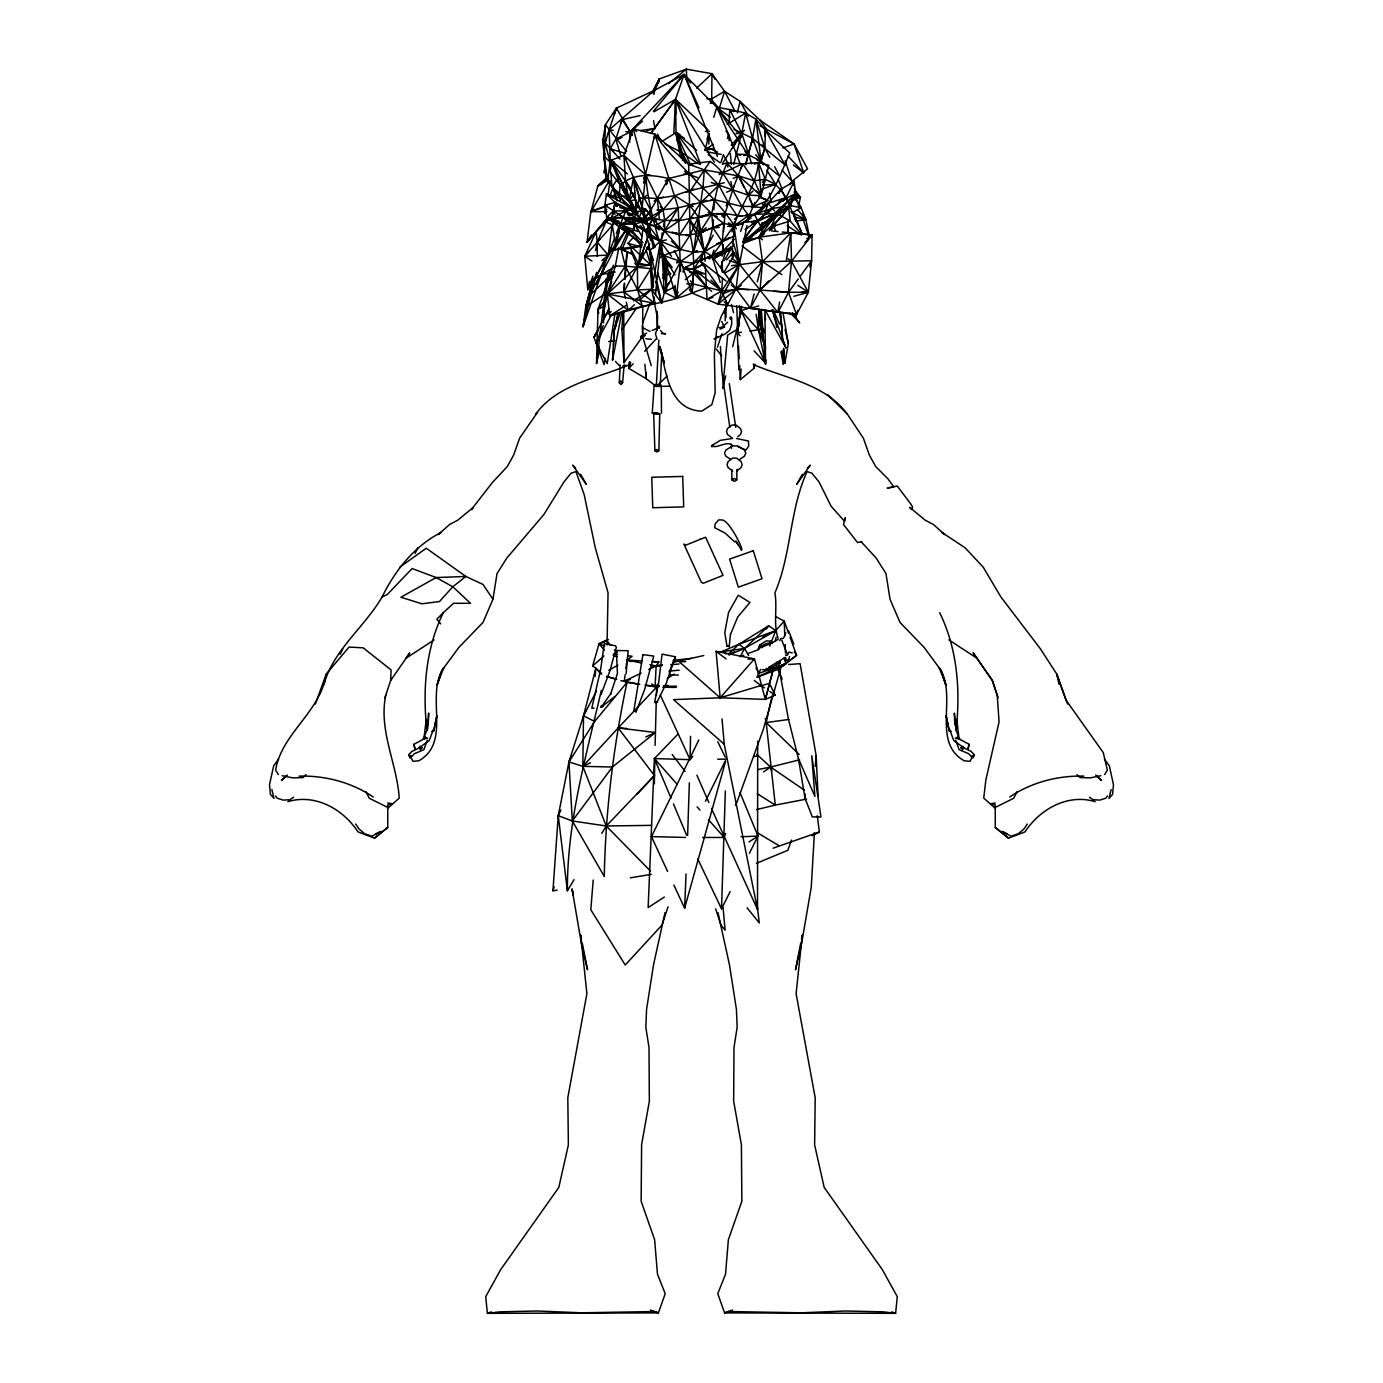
<?xml version="1.0" encoding="UTF-8"?>
<svg xmlns="http://www.w3.org/2000/svg" width="1383" height="1383" viewBox="0 0 1383 1383"><rect width="100%" height="100%" fill="white"/><g stroke="black" fill="none" stroke-linecap="round" stroke-linejoin="round"><path stroke-width="1.5" d="M642.749 306.231L642.628 334.306L642.386 325.731M680.54 271.552L678.223 207.796L654.833 134.186L633.276 128.861L623.94 155.432L625.479 180.914L628.954 201.313L640.865 221.747M725.193 320.873L725.262 308.928M711.381 808.294L757.504 909.444L757.694 741.167M754.081 350.85L765.283 362.882L758.558 329.984L758.8 308.755M610.525 168.277L609.142 129.916L616.403 108.168L654.263 90.414L684.101 74.457L716.792 107.2L738.28 133.408M654.349 783.85L654.833 758.333M635.558 215.575L619.117 196.334L605.961 178.2L604.336 157.61L605.408 124.712L616.403 108.168L632.29 135.413M731.763 469.407L731.918 479.918L734.338 481.405L736.776 479.918L736.932 469.407M636.578 131.61L633.276 128.861L645.775 175.001L663.097 209.767L664.687 220.346L664.497 230.892L660.538 241.126L651.635 289.324L656.873 314.996L657.582 327.131M618.893 247.419L615.297 266.072L607.362 293.974L609.696 315.843C636.681 305.418 665.327 303.914 692.053 293.058C693.903 273.73 694.957 253.884 690.186 234.885C689.391 211.236 689.46 187.639 688.613 164.179L654.833 134.186L643.544 183.057M690.549 736.378L690.082 759.665L654.401 758.576L648.143 907.576L664.341 897.031M861.695 541.652L857.495 542.534L843.492 524.52L845.393 517.657L844.46 521.218L831.097 506.23L819.082 482.01L811.873 473.142L807.05 471.62C789.399 510.223 791.543 554.237 774.912 592.84C777.523 607.898 773.132 623.837 778.128 638.376M655.093 745.42L656.251 701.561M787.722 233.295L787.964 220.606M689.408 289.635L692.053 293.058L717.967 304.104L796.522 314.563L808.346 292.314L811.579 260.747L812.098 235.006L790.834 232.845L759.146 237.219L742.982 242.232C754.755 221.211 773.46 203.353 795.571 193.724L794.153 181.398L780.686 189.419L759.215 212.809M731.832 444.963C726.905 440.399 714.25 450.063 712.331 445.188L720.266 440.364L732.575 438.428M712.694 446.069L711.588 446.415L712.522 445.257L711.588 446.415L712.487 446.744M629.645 142.363L629.905 132.077L684.101 74.457L690.445 83.015M652.275 412.981L653.675 414.001L654.902 450.772L656.873 451.982L658.844 450.772L659.76 414.001L656.873 412.687L652.275 412.981L654.142 385.062L655.196 384.388M705.261 265.432L707.041 299.454L712.85 297.328M697.654 858.705L721.511 908.821L725.366 790.869M613.378 265.173L598.009 309.377L596.54 363.418L599.582 349.45M656.424 695.372L656.648 687.109L651.514 683.911M647.97 240.815L650.079 250.323L651.635 289.324L661.714 303.223C664.255 291.554 669.061 279.66 665.396 267.645M687.628 835.401L689.339 782.813M723.119 244.67L722.911 251.066L712.349 258.414M723.534 231.877L725.055 213.466L734.131 185.737M711.623 103.466L711.986 73.697L686.348 69.15L659.311 78.935L651.549 93.508M287.837 801.639C315.307 793.444 343.019 809.003 357.972 831.892L374.499 838.167L387.707 827.466L387.793 804.785M613.361 351.559L612.513 360.133L614.138 330.433L618.08 313.163M613.585 345.231L614.138 330.433L618.236 313.855M428.177 724.865L428.661 713.075L427.745 728.53L423.06 739.404L425.342 737.122L427.624 738.315L424.218 738.799L413.811 744.348L415.038 748.912L413.811 744.348M739.732 258.344L736.067 288.857L721.39 316.085L716.688 329.655L714.371 353.823L715.149 392.858L711.83 404.649L701.665 411.183C668.438 409.662 666.26 371.716 659.985 346.943M657.029 330.088L657.651 315.531M673.867 884.982L684.62 908.199L686.037 873.918M384.889 697.914L390.628 680.522L391.112 669.96L363.176 647.832L349.069 647.088L326.267 674.005L315.359 704.033M729.014 124.021L729.705 109.585L716.792 107.2L713.766 117.261M624.182 364.87L622.592 382.745L620.95 384.578L619.307 382.745L620.172 364.87M625.341 298.054L623.923 291.899L624.355 283.29M624.58 279.003L626.948 251.637M673.832 133.338L675.561 99.282L684.101 74.457L699.02 107.805M689.149 268.803L693.419 269.218C704.068 255.042 712.193 237.565 713.438 219.845M713.939 209.732C714.268 193.413 721.01 177.854 727.043 162.883L742.74 163.782L758.42 162.52L768.827 165.338L761.151 195.643L753.113 206.361L747.754 219.257M620.016 201.33L620.224 197.354M658.827 340.062L656.32 386.445L669.216 386.185M732.264 256.408L732.592 250.306M732.817 246.226L734.529 221.729M605.547 287.318L606.013 279.003M661.765 352.734L660.279 384.388L657.703 384.854L661.264 385.183L661.472 413.154M814.431 832.566L811.251 887.264L801.639 943.327L795.502 969.76L800.688 943.206M708.77 144.091L709.289 135.586M603.835 316.551L605.892 285.036L608.226 273.16M603.437 322.879L605.892 285.036L609.73 270.532M742.446 289.168L721.667 290.914L706.938 287.318L692.053 293.058L693.402 272.97L683.859 268.267L674.195 250.479M385.753 695.286C378.423 730.57 397.007 763.433 399.238 798.095L388.364 807.741L369.347 798.302L365.803 791.508M651.272 365.665L642.628 336.467L624.01 362.709L621.866 329.569L623.128 311.158M557.124 890.116L552.941 890.825L558.248 815.693L568.949 761.929L583.522 715.806L595.848 668.283L592.633 665.966L599.012 643.804L607.189 639.845M574.049 879.64L567.393 890.738C566.995 822.194 585.994 756.501 601.346 690.411M778.992 667.833L788.31 718.607L798.371 758.403L814.898 796.452L811.752 755.688L820.966 816.99L812.305 816.904L805.062 798.371L805.373 794.136M722.566 278.432L721.667 290.914L717.967 304.104L741.253 285.192M754.876 364.265L754.115 368.224L740.337 379.616L741.115 368.967M644.755 208.833L641.626 211.409L635.731 211.305L635.627 199.601L628.954 201.313L620.466 185.374C632.947 172.616 652.69 174.69 668.49 178.493C691.967 187.12 703.757 209.922 723.81 223.337L722.341 241.835L723.067 253.521L721.978 256.201M593.221 880.037L590.8 909.755L625.237 965.023L662.025 925.037L668.024 906.833M762.31 669.683L770.124 669.96L777.108 667.211L779.735 663.339L779.908 661.333L778.906 661.299L785.06 657.547M620.708 247.419L625.237 266.106L637.632 289.894L642.196 305.92L623.923 291.899L624.615 283.463M624.978 279.245L627.242 251.81M605.011 213.155L605.529 207.052M790.938 201.866L790.298 205.963L776.9 213.552L769.346 230.823L790.298 205.963L795.571 193.724L763.364 227.815L759.146 237.219L762.5 261.664L760.045 290.032L750.416 308.236L796.522 314.563L797.68 310.414M815.227 766.338L816.16 755.654L800.117 663.702L788.708 664.48M620.206 184.06L619.117 196.334L634.883 210.959M626.067 673.97L628.141 650.702L616.974 650.529M741.392 306.334L737.26 332.819L738.937 369.952L739.974 365.855M653.882 94.493L654.263 90.414L609.142 129.916L605.114 142.812L610.059 162.018L612.358 165.649M655.473 294.786L656.285 286.195M656.89 279.764L662.198 232.811M730.673 246.917L739.49 264.239L777.886 312.489L788.535 292.245L791.508 261.283L790.834 232.845L736.067 288.857L724.45 293.092M595.053 676.512L595.848 668.283L601.605 673.383M629.472 362.208L628.85 368.414L646.276 378.735L656.32 386.445L667.09 376.055M671.481 256.304L648.489 225.446L639.274 217.753L641.626 211.409L645.775 175.001L623.94 155.432L610.871 160.272L610.335 172.218L625.756 191.874M625.099 674.835L624.286 681.179L626.983 682.407C613.499 746.215 605.443 811.233 604.302 876.476L572.32 820.966L568.949 761.929L571.646 756.121M624.459 358.439L624.01 362.709L623.733 311.521M766.009 360.012L765.542 364.282L764.885 309.654L785.89 347.79L771.939 309.706M629.593 362.035L628.85 368.414L633.155 363.764M612.133 271.621L605.892 285.036L596.54 363.418L598.908 346.424M677.998 258.102L680.609 261.439L676.218 298.192L664.186 292.332L657.478 272.33M627.294 196.179L619.117 196.334L607.725 181.087L610.059 162.018L603.956 156.175L603.023 139.32L605.408 124.712L626.637 151.594M656.718 414.001L656.873 412.687L653.675 414.001L659.76 414.001M708.511 139.787L709.03 135.551M594.189 209.3L590.8 211.703L587.049 242.336L607.638 218.065M605.27 299.904L607.759 279.435M741.513 306.577L741.011 310.57L765.283 362.882L761.307 309.256M651.912 269.097L650.753 265.087L638.566 263.876L643.095 227.746M654.297 138.438L654.833 134.186C679.036 168.64 713.974 192.946 736.361 228.835M625.911 668.508L627 660.054L632.117 656.251L627.951 655.749M604.941 166.738L604.164 172.719L605.028 168.501M676.598 262.891L680.609 261.439L693.436 252.38L703.048 186.653L704.293 169.884L710.153 161.483C729.775 174.016 733.699 198.893 748.912 215.35L747.719 221.47M740.061 335.827L737.26 332.819L740.683 307.337M593.169 278.19L585.77 306.836L583.021 326.786L608.52 253.037M600.378 335.792L600.965 331.54M603.04 316.672L604.509 306.041L611.718 281.613M763.347 164.802L761.099 161.258L761.981 155.052M764.626 136.433L765.508 130.244L755.913 119.18L745.627 113.095L729.705 109.585L741.668 133.096L751.73 163.937M741.063 137.332L745.627 113.095L727.285 124.297M995.207 804.785L995.293 827.466L1008.501 838.167L1025.028 831.892C1039.981 809.003 1067.693 793.444 1095.163 801.639M614.087 196.801L614.709 192.6M605.028 358.266L604.094 364.611L593.999 337.262L609.125 308.893L603.956 318.591M607.846 195.902L610.041 181.052M615.055 313.077L607.223 363.608L596.09 343.07L603.247 325.645M724.934 309.031L724.294 313.18L727.51 303.465M969.189 744.348L967.962 748.912L969.189 744.348L958.782 738.799L955.376 738.315L957.658 737.122L959.94 739.404L957.658 737.122L958.782 738.799M793.514 185.495L794.153 181.398L786.097 197.579L783.297 200.794M427.278 740.372L423.838 749.724L414.381 753.683L410.941 757.365L412.947 761.359L418.911 760.736C452.137 741.737 424.737 695.2 443.822 667.574L436.907 685.467L441.834 670.565L458.914 647.365L482.978 622.454L492.97 599.219L497.033 573.547L506.939 557.919L543.813 514.632L563.918 482.01L571.127 473.142L575.95 471.62L584.196 494.682L595.226 547.547L608.053 592.823L607.033 644.979M777.886 312.489L779.58 302.013M786.391 260.09L790.834 232.845M607.725 181.087L604.336 157.61L605.028 153.651M608.468 133.874L609.142 129.916L613.291 130.348M769.778 157.368L764.851 147.981L755.913 119.18L752.577 138.3L745.627 164.594L752.577 138.3L745.627 113.095M782.899 312.195L788.345 343.589L784.87 363.124L782.017 350.521M658.567 83.136L659.311 78.935L652.862 92.108M616.42 651.514L617.423 673.521L610.525 694.318L610.871 693.488L601.104 707.335L614.899 696.41M608.952 219.119L596.125 231.566L584.75 256.287L587.81 289.738L615.521 244.048L617.371 233.969M616.974 221.885L611.856 218.151L615.107 202.437L606.376 193.983L604.941 205.237L606.67 217.425L641.556 243.823M710.343 103.327L711.121 99.23L724.588 91.295L740.112 101.391L759.768 119.975L794.015 143.97L807.568 168.83L792.027 181.311L789.676 184.717M746.941 225.55L739.49 264.239L717.967 304.104M760.546 647.763L772.302 642.836L770.642 641.211L766.286 640.882L759.82 644.91L758.921 649.543L747.477 653.71M801.483 939.126L802.278 935.046L796.107 993.703L815.192 1097.739L814.622 1144.899L824.182 1187.392L882.319 1269.611L897.29 1296.666L895.614 1313.331L724.588 1312.899L717.777 1293.658L725.522 1274.192L728.374 1239.738L741.858 1201.257L741.392 1144.675L733.647 1101.162L733.993 1047.571L737.156 1027.292L736.43 1009.4L729.446 964.677L718.002 912.676M612.513 360.133L622.039 311.452M589.435 281.475L587.81 289.738L592.892 276.168M595.589 250.461L597.214 242.198L605.892 222.023L608.866 219.43M663.442 226.57L664.687 220.346L678.223 207.796L693.678 204.114M798.855 205.099L800.394 197.441L794.257 188.797M764.661 134.324L765.508 130.244L789.762 153.046C781.499 171.838 774.445 192.202 761.22 208.09M604.423 260.073L595.243 278.346L589.452 295.634L583.021 326.786L596.522 272.399M642.974 242.751L633.034 232.154L611.856 218.151L615.107 202.437L636.007 212.896M756.536 809.591L775.293 805.096L766.199 722.583L772.025 695.977M324.02 684.222C333.338 650.096 364.576 627 382.106 596.972C395.244 570.245 414.226 546.233 441.125 532.403L438.169 534.616L449.752 524.382L457.842 520.146L473.245 507.405L471.326 509.636L492.123 482.857L507.284 466.555L513.681 455.007L519.593 438.221L537.572 412.186M683.012 272.123L683.859 268.267L693.453 263.289L732.558 246.779M649.733 214.486L650.702 210.268L668.49 178.493L704.293 169.884L738.539 175.9L754.254 180.724L765.387 179.392L758.42 162.52L754.461 164.249M705.209 149.779L709.064 133.39L706.938 139.234M793.202 185.408L794.153 181.398M725.695 375.917L722.687 388.467L727.665 335.066L737.571 329.171L739.006 325.506M732.696 346.614L740.718 313.128M664.998 912.676L653.554 964.677L646.57 1009.4L645.844 1027.292L649.007 1047.571L649.353 1101.162L641.608 1144.675L641.142 1201.257L654.626 1239.738L657.478 1274.192L665.223 1293.658L658.394 1312.899L487.386 1313.331L485.71 1296.666L500.681 1269.611L558.818 1187.392L568.378 1144.899L567.808 1097.739L586.893 993.703L580.722 935.046L581.517 939.126M632.325 223.095L604.941 205.237L615.107 202.437L634.987 217.321L635.004 224.081L633.034 232.154L636.802 236.908M1111.119 789.572L1108.959 798.44L1112.572 794.378L1113.471 784.662L1109.339 765.836L1104.447 759.215M737.295 112.887L740.112 101.391L748.289 116.137M766.061 669.441L766.355 668.266L770.124 669.96M727.475 138.421L728.513 134.324L716.792 107.2L730.414 117.486M758.697 305.971L750.416 308.236L754.098 294.06M757.244 281.925L762.5 261.664L741.997 245.897M757.504 909.444L724.225 744.244L673.521 699.625L720.163 697.775L765.352 699.383L773.097 669.873M608.797 291.329L585.77 306.836C593.342 279.902 615.158 258.863 619.1 230.633M775.31 640.519L776.191 637.183M770.314 685L775.137 695.113L765.352 699.383L772.941 670.565M606.739 177.456L597.888 185.806L591.094 211.392L606.273 206.516M614.64 221.487L612.237 224.789L615.521 244.048L620.362 225.844M733.681 164.542L741.668 133.096L744.521 130.313M614.64 162.347L610.871 160.272L620.466 185.374L635.731 211.305L639.638 197.181M588.415 301.148L585.77 306.836L593.635 278.692M809.833 266.954L811.579 260.747L762.5 261.664L731.434 265.692M684.62 908.199L725.608 761.169M774.687 166.738L779.597 176.125L761.099 161.258L764.851 147.981L765.508 130.244L785.164 165.096L752.577 138.3L734.062 129.38M780.686 668.421L763.312 729.377L735.773 805.425M785.803 632.913L783.504 638.255M678.033 291.969L676.218 298.192C665.569 257.1 648.696 217.822 645.775 175.001L649.975 174.915M730.501 319.127L731.071 317.191L729.861 317.779L730.501 319.127L731.642 318.505L731.071 317.191M552.941 890.825L554.151 886.693M771.679 669.216L769.726 666.762L769.19 668.525L771.679 669.216L770.953 667.315L768.671 667.505L770.193 668.006L775.293 665.534L779.908 661.333L779.735 663.339M630.7 362.208L628.85 368.414L630.112 364.576M649.094 236.32L680.592 249.51L693.436 252.38L699.366 232.932L711.726 213.76L714.441 199.619L741.945 206.482L753.113 206.361L754.876 202.506M713.887 250.133L712.02 256.235L709.341 259.07M723.828 217.546L725.055 213.466L741.668 216.267M696.686 88.097L711.986 73.697L724.588 91.295L719.246 108.652L711.121 99.23L706.834 98.781M721.079 162.105L723.326 154.775L728.149 163.643M656.666 330.053L655.473 333.908L657.046 339.094M762.033 222.663L760.823 226.535L742.982 242.232L752.387 238.153M765.058 213.017L768.066 203.353L786.097 197.579L790.298 205.963L743.587 242.198M759.959 163.522L764.851 147.981L762.033 144.904M733.975 252.64L732.16 258.448L739.49 264.239L721.667 290.914L707.041 299.454M725.608 251.983L721.131 266.037L722.445 272.209M732.005 231.895C738.245 207.64 756.138 188.088 758.42 162.52L761.151 195.643L748.497 195.228L711.104 182.47M619.964 159.062L605.114 142.812L606.446 138.732M614.415 114.288L616.403 108.168M585.77 306.836L595.243 278.346L615.729 266.158M740.614 231.497L743.639 222.404L768.066 203.353L774.636 210.977M717.397 347.237L721.926 333.77M611.044 279.452L612.41 275.424M726.576 192.168L732.558 189.713L742.74 163.782L754.254 180.724L761.151 195.643L738.539 175.9L727.043 162.883L722.911 164.058M675.423 656.769L666.07 683.703L656.908 702.443L655.749 702.72L654.729 701.959L658.74 682.096L662.077 654.142L675.423 656.769L669.908 670.167M620.276 312.783L614.138 330.433L616.472 324.59M617.769 224.029L606.67 217.425L613.188 210.977L625.825 210.856L619.411 226.898L629.403 233.71L642.334 245.137M642.68 264.274L638.566 263.876L649.958 231.359M668.49 178.493L666.364 184.596L668.49 178.493L665.154 181.069M326.267 674.005C320.579 712.055 281.406 733.457 275.649 770.124L278.346 774.549M652.897 287.042L650.926 268.665L625.237 266.106L607.362 293.974L623.923 291.899L637.39 266.556L650.114 230.529M737.796 333.372L737.571 329.171L739.542 323.605M610.352 195.003L613.067 187.327M657.184 84.968L659.311 78.935L653.9 92.92M791.474 840.138L787.878 850.268L756.449 863.338M702.633 837.476L724.173 837.458L725.626 833.448M642.663 323.017L650.045 303.033M601.052 694.56L609.799 671.135L616.369 647.261L615.452 645.809L604.336 643.596L600.62 669.579L591.803 708.2L594.085 708.113M614.882 237.375L608.192 255.077L601.933 260.488M616.369 233.433L619.342 225.567M382.106 596.972L387.326 594.483L412.134 568.534L436.129 577.558L452.794 586.755L470.531 603.316L453.589 603.282L443.303 612.652C425.48 649.284 422.472 690.29 426.915 730.259L426.258 719.471L424.235 736.188M760.633 669.407L757.452 676.028M769.709 646.103L775.742 630.579L784.23 621.14L776.019 616.749M741.184 167.775L742.74 163.782L719.177 174.604M658.654 326.423L659.034 328.065L659.622 326.613L658.654 326.423L659.034 328.065M633.466 254.697L621.987 249.735L629.161 232.102M620.535 123.536L622.125 119.647L640.139 115.567M611.39 247.28L608.192 255.077L584.75 256.287L600.066 239.017M644.201 178.787L645.775 175.001L643.527 178.511M603.247 706.35L601.104 707.335L601.501 705.52L603.247 706.35L601.363 705.849M637.822 212.446L629.766 209.421L632.204 203.681M758.022 649.076L759.82 644.91M586.064 709.946L583.522 715.806L582.831 766.338L606.255 825.997L650.408 870.996M627.692 231.497L620.12 248.75L614.087 249.874L609.938 249.113M779.027 193.205L780.686 189.419L786.097 197.579L783.124 200.656M634.417 304.744L628.159 310.345L607.362 293.974L637.39 266.556L643.233 253.279M659.916 257.878L662.958 255.492L680.592 249.51L690.186 234.885L698.242 216.837L711.726 213.76L725.055 213.466L723.084 217.079M340.149 654.366L342.69 648.696M617.561 232.361L619.256 228.644M762.759 185.166L765.387 179.392L762.31 182.262M596.35 284.103L603.904 269.149M567.393 890.738L558.248 815.693L560.91 809.989M618.184 249.286L614.087 249.874L615.919 246.018M659.276 254.005L680.609 261.439L693.453 263.289L704.345 251.429L707.975 243.84M726.11 205.894L727.907 202.108L718.866 185.253L704.293 169.884L688.613 164.179L710.153 161.483M667.591 871.446L651.462 836.629L698.864 739.905M705.468 801.172L725.245 761.013M415.107 553.407L417.943 547.754M768.671 667.505L777.021 662.18L775.293 665.534L777.799 662.716L780.461 662.803M721.511 908.821L730.155 891.603M749.361 853.311L758.005 836.093L740.061 792.666M740.579 656.095L744.486 648.471L768.671 625.808L775.742 630.579L744.486 648.471L728.772 654.868L734.338 651.808M1017.197 791.508L1013.653 798.302L994.636 807.741L983.762 798.095L985.854 779.908L999.062 721.961L997.247 695.286L992.372 680.522L973.269 652.966L992.372 680.522L998.111 697.914M596.505 691.12L583.522 715.806L594.621 721.477L626.983 682.407L639.015 684.101M676.494 262.148L680.609 261.439L664.186 292.332L675.042 286.575M596.419 333.701L593.999 337.262L597.992 329.794M762.811 222.819L760.823 226.535L763.364 227.815L768.084 223.631M778.698 193.119L780.686 189.419L790.298 205.963L751.712 224.236M626.101 305.47L609.696 315.843L654.66 303.361L637.632 289.894L637.39 266.556L649.733 243.909M599.721 337.78L596.09 343.07L611.511 314.84M705.157 261.335L704.345 251.429L713.23 235.162M724.243 182.712C708.131 187.31 690.93 189.073 674.939 195.695L663.097 209.767L652.759 218.877L645.878 231.307L647.14 237.012M802.382 474.283L796.729 484.292L810.334 465.155L807.309 468.042M639.119 300.526L651.635 289.324L653.589 285.883M724.277 260.574L730.57 249.666M613.637 151.179L610.231 148.724L615.833 139.182L622.125 119.647L632.532 135.102M723.966 272.399L734.857 253.867M784.23 212.636L782.104 216.215L759.146 237.219L744.071 243.114M609.281 180.724L591.094 211.392L607.154 205.358M591.44 234.972L587.049 242.336L608.088 217.148M604.561 212.913L606.757 209.248M596.09 343.07L599.392 337.556M601.812 833.396L606.255 825.997L654.47 775.552L618.166 727.942L656.648 687.109L646.051 685.432M614.087 249.874L624.77 232.119M644.236 223.009L654.591 225.792L664.497 230.892L679.71 234.764L700.611 202.765L718.866 185.253M790.488 202.125L795.571 193.724L760.823 226.535L754.357 214.313L745.973 214.918M732.731 147.722L741.668 133.096L736.033 133.615M593.999 337.262L598.476 329.949M1104.654 774.549L1107.351 770.124L1103.271 752.594L1065.844 699.902L1056.733 674.005L1040.31 648.696L1000.894 596.972L983.261 567.203L965.057 547.754L941.875 532.403L944.831 534.616L933.248 524.382L925.158 520.146L909.755 507.405L911.674 509.636L912.607 507.094L910.896 504.138L897.239 485.986L887.212 488.113L893.885 486.954L887.886 478.777L875.716 466.555L869.319 455.007L863.407 438.221L847.191 413.949C824.925 383.99 786.495 378.631 754.236 364.922M623.923 291.899L637.632 289.894L650.926 268.665L651.721 278.813M770.78 642.455L769.484 644.271L770.642 641.211L772.302 642.836L766.234 643.493L761.203 646.172L761.912 647.642L761.912 645.412L761.203 646.172M722.237 163.989L741.668 133.096L731.192 145.492M641.107 337.763L640.969 336.397L645.291 335.464L642.127 338.005L641.107 337.763L642.784 335.101L646.674 333.113M594.621 721.477L568.949 761.929L582.831 766.338L612.41 767.029L655.369 732.506L618.166 727.942L582.831 766.338L590.455 762.776M634.555 192.531L628.954 201.313L633.535 177.577L623.94 155.432L626.516 158.751M657.046 218.877L652.759 218.877L645.878 231.307L650.096 235.94M645.308 208.522L652.759 218.877L664.497 230.892L679.26 220.658L689.529 204.995L714.441 199.619L710.292 200.518M686.089 192.047L690.221 191.131L704.293 169.884L707.301 172.806M424.218 738.799L425.342 737.122L423.993 738.038M1027.31 824.043L1024.077 828.884L1018.337 833.724L1011.059 836.214L1002.105 831.39L1007.273 833.914M658.878 661.938L652.499 661.558L658.878 661.938L656.164 665.966L648.662 669.545M621.866 329.569L636.232 308.513M631.339 203.301L611.977 187.085L617.682 178.787M390.628 680.522L409.731 652.966L406.014 658.273L434.124 639.88M605.892 285.036L613.188 274.664M651.03 133.511L675.561 99.282L708.01 129.881M635.437 197.596L633.535 177.577L650.702 210.268L645.048 218.272L646.587 224.409M421.953 747.771L419.101 748.047L420.138 746.319L421.953 747.771L420.605 749.638L419.101 748.047L411.857 751.453L408.798 754.669M650.598 133.442L675.561 99.282L714.371 162.243M796.522 314.563L788.535 292.245L798.233 278.986M800.653 275.666L811.579 260.747M766.182 629.213L768.671 625.808L738.971 644.253L720.284 652.275M1107.42 796.055L1105.812 798.233L1099.762 800.1L1093.175 799.737L1089.424 797.248M278.553 759.215L273.661 765.836L269.529 784.662L270.428 794.378L274.041 798.44L271.881 789.572M558.248 815.693L572.32 820.966L612.41 767.029M615.521 244.048L625.773 230.373M762.552 239.76L759.146 237.219L776.9 213.552L782.104 216.215L778.543 218.583M743.898 238.55L757.21 220.934L768.447 211.858M616.092 218.324L606.67 217.425L620.5 224.288L635.004 224.081L641.574 222.058L650.702 210.268M598.718 313.388L598.009 309.377L607.241 297.483M702.408 257.1L699.763 260.488L696.237 262.217M712.522 445.257L711.588 446.415L712.314 445.931M727.596 322.239L720.042 329.171L724.692 327.028L718.97 327.65M692.797 756.311L690.082 759.665L660.279 694.957M766.286 225.377L777.039 212.187L773.719 214.814M630.907 215.212L633.431 212.169M653.485 111.245L684.101 74.457L717.414 156.486M696.237 260.039L693.453 263.289L696.392 260.142M772.319 220.087L779.165 212.083M765.041 221.712L760.823 226.535L776.9 213.552L751.384 222.179M734.909 542.067L725.176 533.146L714.683 527.718L715.253 523.777L718.624 519.887L721.442 519.956C730.691 518.694 751.557 567.549 735.842 540.995L737.796 544.262M741.426 548.913L741.547 549.967L740.7 549.449M666.986 289.116L664.186 292.332L661.489 240.711M431.894 731.486L433.19 729.999L429.197 740.596L418.669 748.134M685.778 661.593L679.33 661.835L720.163 697.775L754.461 658.878L716.1 651.307L720.163 697.775L724.277 696.583M589.002 251.516L584.75 256.287L591.889 261.007M726.594 259.9L732.074 253.781M619.307 382.745L620.95 380.93L622.592 382.745M743.19 240.175L746.111 236.994M767.997 213.172L772.371 208.401L790.298 205.963L788.466 205.479M640.104 254.956L627.934 243.373L633.777 237.046M644.668 351.351L656.164 338.956M637.217 794.015L654.47 775.552M734.477 219.413L737.416 216.267L755.36 214.935M768.723 280.87L760.045 290.032L736.067 288.857L731.123 284.984M804.871 242.647L812.098 235.006L782.225 232.033M745.956 239.155L742.982 242.232L763.364 227.815L776.9 213.552M662.526 277.983L666.623 273.73L670.565 273.16M734.321 239.224L722.911 251.066L708.269 257.843M670.98 798.043L654.401 758.576L677.895 734.166M443.303 612.652L436.821 619.273L440.728 623.889M783.055 200.639L786.097 197.579L778.715 201.901M305.989 774.636L303.05 777.574L292.816 777.886L282.167 775.725M535.809 413.949C558.041 383.938 596.505 378.683 628.746 364.956M589.452 295.634L609.557 276.531M286.074 776.157L281.527 780.479L287.336 775.033M771.092 229.855L775.725 225.481L790.177 221.003L801.794 234.574M753.095 190.906L748.497 195.228L753.113 206.361L749.482 198.754M728.322 654.245L738.971 644.253L775.742 630.579L762.569 637.338M770.953 667.315L770.193 668.006L769.726 666.762M666.26 285.693L669.493 282.823L666.26 285.693L662.958 255.492L659.553 253.003M779.061 213.846L782.19 211.063M666.468 239.881L660.538 241.126L650.079 250.323L653.191 286.402M592.633 665.966L603.887 656.061M621.002 156.314L615.833 139.182L629.905 132.077L642.611 121.082M615.331 222.196L597.214 242.198L597.249 256.408M685.311 279.677L693.402 272.97L705.036 273.938L693.419 269.218L687.386 268.302M654.142 201.088L657.271 198.495L663.442 197.112M791.543 201.832L798.25 196.3L800.394 197.441L794.378 199.55M668.542 83.689L686.348 69.15L686.798 79.765M776.468 205.375L786.097 197.579L782.692 200.224M747.857 238.291L742.982 242.232L753.649 235.127M778.715 213.345L781.965 210.717M374.499 838.167L387.707 827.466M961.047 747.771L963.899 748.047L962.395 749.638L961.047 747.771L962.862 746.319L962.378 747.114L971.143 751.453L974.202 754.669M601.83 184.146L597.888 185.806L607.95 177.785M737.761 436.665L740.51 434.487L741.513 431.513L740.51 428.54L735.877 424.996L732.126 424.996L727.493 428.54L726.49 431.513L727.493 434.487L732.126 438.031M794.862 198.927L798.25 196.3L794.741 190.992M639.551 198.72L643.475 197.838L646.812 195.262M686.227 235.715L699.366 232.932L706.212 227.746M721.632 216.059L725.055 213.466L716.809 214.503M608.001 314.01L611.303 311.607M736.482 471.136L741.115 467.592L742.118 464.619L741.115 461.628L736.482 458.084L732.731 458.084L728.098 461.628L727.095 464.619L728.098 467.592L732.731 471.136M745.178 229.595L757.21 220.934L743.639 222.404L729.861 226.691M642.784 335.101L640.969 336.397L642.127 338.005L641.971 336.536M399.739 567.203L426.275 548.221L465.864 576.469L483.013 584.456L492.97 599.219M806.911 238.689L812.098 235.006L791.508 261.283L760.045 290.032L788.535 292.245L808.346 292.314L791.508 261.283L788.103 258.742M782.519 666.105L796.591 655.317L790.056 637.217M748.912 215.35L733.941 225.861L712.02 256.235L699.763 260.488L721.667 290.914L727.268 304.537L724.139 301.892M763.572 771.904L770.59 767.029L799.53 759.855M743.829 240.97L763.364 227.815M739.784 459.329L744.4 456.252L745.835 453.14L744.4 450.028L737.831 445.966L732.489 445.966L725.919 450.028L724.485 453.14L725.919 456.252L730.535 459.329M293.576 797.248L289.825 799.737L283.238 800.1L277.188 798.233L275.58 796.055M704.742 149.952L713.23 144.368M748.998 841.953L758.005 836.093L741.081 836.767M658.533 684.136L655.075 686.366L645.048 684.948M667.211 678.552L674.143 674.074M633.397 300.854L651.635 289.324L655.819 290.326M759.146 237.219L764.246 234.021M661.247 141.879L676.01 132.63L679.796 134.393M654.902 450.772L656.873 449.561L658.844 450.772M731.918 479.918L734.338 478.414L736.776 479.918M724.727 273.142L739.49 264.239L733.941 225.861L728.392 222.836M729.688 237.427L704.345 251.429L693.436 252.38L697.309 250.79L693.436 252.38M731.676 248.439L712.418 259.399M1009.763 797.006C1031.338 782.329 1057.926 775.448 1083.909 776.122M743.639 222.404L751.021 218.099M653.952 111.798L675.561 99.282L700.593 164.197M595.243 278.346L604.596 272.97M690.221 191.131L693.834 189.056M617.198 217.442L623.508 217.459L641.574 222.058L663.097 209.767L678.223 207.796L664.497 230.892L680.592 249.51L677.221 246.969M771.489 643.233L778.024 639.516M791.75 213.051L801.12 207.709L794.585 196.559M608.779 670.271L617.89 665.154M597.888 185.806L608.572 179.911M617.7 220.9L611.856 218.151L634.987 217.321L648.489 225.446L654.591 225.792L664.687 220.346L679.26 220.658L693.35 217.978M687.403 266.539L683.859 268.267L693.419 269.218L702.685 264.309M713.801 258.431L732.627 248.491L717.241 255.267M717.915 336.985L714.026 339.025L724.761 334.202L729.688 330.33L731.693 324.469L731.642 318.505M611.856 218.151L625.825 210.856L630.112 215.229M598.009 309.377L604.509 306.041M812.08 835.712L819.358 831.996L817.318 815.728M708.563 215.541L689.27 218.929L704.345 251.429L708.096 249.51M711.623 291.294L706.938 287.318L693.419 269.218L703.619 264.153M375.727 833.914L380.895 831.39L371.941 836.214L364.663 833.724L358.923 828.884L355.69 824.043M771.904 227.331L775.725 225.481M734.719 235.871L718.555 243.615M618.668 220.952L620.5 224.288L634.987 217.321L633.034 232.154L619.411 226.898M733.18 178.442L738.539 175.9L748.497 195.228L746.111 191.632M641.176 673.123L624.286 681.179L630.406 679.52M756.605 677.393L785.855 663.719L785.613 657.323M645.826 736.949L655.369 732.506M787.722 207.381L791.283 205.79L801.12 207.709L805.891 219.741L809.332 236.113M608.485 639.586L599.012 643.804L604.406 650.096M773.062 848.194L819.358 831.996M751.989 207.329L767.755 200.449L760.218 197.026M689.27 218.929L699.366 232.932L703.169 231.272M744.14 241.679L749.949 239.173M750.416 308.236L712.02 256.235L704.345 251.429L699.366 232.932L723.81 223.337L733.941 225.861L738.124 225.031M652.084 330.468L656.942 328.393M740.061 656.752L743.777 655.231M700.611 202.765L706.592 200.31M643.475 197.838L657.271 198.495L674.939 195.695L689.529 204.995L698.242 216.837L699.366 232.932L712.522 227.763M716.29 226.293L723.81 223.337M758.541 676.667L777.868 669.389L785.855 663.719L784.075 657.876M491.345 1311.879L487.386 1313.331L499.851 1311.845L537.434 1310.998L581.569 1312.813L654.28 1311.533L658.394 1312.899L650.494 1310.047M716.567 243.944L722.341 241.835L713.023 227.936L711.726 213.76L708.027 212.291M732.506 1310.047L724.588 1312.899L728.72 1311.533L801.431 1312.813L845.566 1310.998L883.149 1311.845L895.614 1313.331L891.655 1311.879M782.864 147.946L794.015 143.97L803.661 172.789L793.444 165.061M776.935 662.371L779.908 661.333M761.635 189.229L775.725 184.319L766.735 170.126M610.387 219.206L604.319 221.297L612.375 219.067M772.371 208.401L754.357 214.313L774.86 213.622M750.035 331.125L761.463 329.119L759.786 309.896M720.163 697.775L760.961 685.536L764.505 687.921M705.589 258.742L699.763 260.488L726.161 281.112M750.986 307.631L741.011 310.57L758.558 329.984L765.663 347.79M781.723 664.946L785.855 663.719L759.129 673.279L756 667.972M759.232 686.331L769.501 683.323M388.934 804.699L392.357 803.748L387.672 802.97M622.004 137.47L615.833 139.182L619.982 138.732M646.708 130.694L654.937 128.429L653.537 120.632M793.859 296.29L808.346 292.314L797.766 285.244M705.105 150.54L713.351 148.413M663.045 274.647L670.807 273.886M743.864 155.57L747.909 154.55L761.099 161.258L755.913 119.18M648.592 219.88L652.759 218.877L664.687 220.346M705.607 215.16L711.726 213.76L717.293 216.785M672.795 662.405L703.74 655.559M718.002 652.257L744.486 648.471L748.67 655.559M662.405 664.635L651.963 666.606M741.686 224.219L727.665 226.484M699.366 232.932L703.428 232.102M1100.833 775.725L1090.184 777.886L1079.95 777.574L1077.011 774.636M757.97 769.588L770.59 767.029L804.37 790.142M806.669 799.046L775.293 805.096L757.296 793.721M600.758 274.629L615.193 272.036M621.987 249.735L640.588 246.451M629.403 233.71L620.5 224.288L634.607 221.92M638.635 221.245L652.759 218.877L656.355 221.003M622.696 366.011L626.326 365.389M630.337 877.859L651.255 874.35M707.837 256.927L712.02 256.235L720.284 282.409M995.328 802.97L990.643 803.748L994.066 804.699M640.329 130.555L654.937 128.429M640.675 245.88L620.12 248.75L631.599 253.746M765.318 718.486L766.199 722.583L788.863 719.454M627.571 214.59L638.03 213.172M795.346 221.176L805.891 219.741L802.849 214.037M737.26 332.819L741.513 332.248M623.595 210.717L631.824 209.663M668.075 266.815L664.601 267.265L662.958 255.492L665.914 258.535M643.441 211.184L647.071 210.735M608.572 341.549L614.813 340.771M663.615 275.079L669.856 274.353M634.849 263.237L637.39 266.556L650.753 265.087L646.138 249.874M673.158 660.383L691.5 658.394M713.023 227.936L719.298 227.313M753.718 756.449L757.953 756.034M662.405 665.43L656.164 665.966L649.924 664.704M670.703 664.704L679.018 663.996M669.337 671.049L679.157 670.202M659.345 686.037L655.075 686.366L656.164 665.966L660.452 666.278M663.633 685.726L667.92 685.398M741.565 215.99L737.416 216.267L727.907 202.108M763.018 185.132L775.725 184.319L764.073 178.839M691.932 173.895L683.6 174.172M718.676 172.719L722.79 172.529M656.908 210.026L663.097 209.767L660.279 206.707M637.632 289.894L651.635 289.324M705.347 131.506L709.548 131.333M748.013 659.138L754.461 658.878L765.352 699.383M650.01 231.22L645.878 231.307L620.12 215.229M717.691 759.232L726.179 759.094M702.357 216.768L698.242 216.837L704.345 251.429M651.6 825.357L606.255 825.997L572.32 820.966M659.345 686.331L655.075 686.366L659.363 686.521M663.633 686.296L676.477 686.21M590.8 211.703L607.033 211.634M615.297 266.072L625.237 266.106L626.845 269.892M678.396 675.077L669.666 674.956L669.286 671.083M671.982 232.016L679.71 234.764L690.186 234.885M299.091 776.122C325.074 775.448 351.662 782.329 373.237 797.006M686.763 283.792L693.073 283.895L706.938 287.318L693.402 272.97L689.737 272.468M662.803 687.213L675.111 687.42M794.17 197.337L800.394 197.441L795.934 192.928M793.963 197.302L800.394 197.441M651.462 836.629L685.432 837.441M716.792 107.2L747.909 154.55L736.499 154.187L728.513 134.324L725.971 130.901M663.65 686.677L676.494 687.144M635.108 219.119L641.435 219.378M801.967 292.02L808.346 292.314M661.299 333.614L665.603 333.873L662.492 332.957L660.504 330.451M630.907 661.627L627 660.054L641.885 660.936M618.166 727.942L626.655 728.478M736.067 288.857L748.652 289.669M773.84 291.294L788.535 292.245M751.263 206.741L763.935 207.744M646.967 218.428L652.759 218.877M771.558 230.961L777.972 231.601M625.756 131.644L629.905 132.077M645.844 338.714L651.376 339.336M613.361 653.986L617.527 654.487M629.766 209.421L635.765 210.302M639.707 684.429L620.846 680.643M619.688 207.623L634.451 210.026M707.093 151.819L721.304 154.412M607.362 293.974L654.66 303.361L654.107 296.999M627 660.054L641.574 663.01M668.11 265.069L664.186 264.257L667.833 265.709M736.603 438.515L748.48 441.021L748.704 446.121L745.973 449.976L737.969 446.709M795.363 217.287L805.891 219.741L803.091 214.797M688.613 164.179L692.624 165.147M788.88 652.05L792.286 652.88M659.19 229.976L654.591 225.792L658.775 226.864M627.934 243.373L641.643 246.952M606.463 676.443L616.369 679.07M640.087 221.902L623.508 217.459L625.946 220.848M740.596 155.363L736.499 154.187L739.991 163.436M757.002 160.065L761.099 161.258L752.577 138.3L752.767 142.518M606.532 676.512L616.766 679.468M622.54 198.858L606.376 193.983L630.821 207.588M610.231 148.724L625.514 153.513M627.605 218.808L623.508 217.459L660.538 241.126L648.869 235.611M613.067 655.283L617.06 656.648M654.591 225.792L660.383 227.867M697.516 177.577L687.818 174.085L684.516 171.336M675.457 219.275L679.26 220.658M729.463 260.523L739.49 264.239L732.437 239.57M758.662 196.939L767.755 200.449L763.831 198.789M689.529 204.995L693.229 206.465M604.751 646.086L599.012 643.804L606.981 640.865L610.664 645.377M620.5 224.288L637.667 231.497M606.67 217.425L612.513 219.966M605.892 222.023L612.237 224.789L608.192 255.077L597.214 242.198L596.125 231.566M708.182 147.687L717.656 152.113M642.974 327.892L650.114 331.436M664.912 143.78L681.387 152.286L698.035 163.851M647.071 248.767L650.079 250.323L653.433 260.332M790.92 211.737L805.891 219.741L797.714 209.663M729.705 109.585L733.491 111.608M759.959 125.767L794.015 143.97M780.997 215.783L790.177 221.003L788.587 206.81M964.331 748.134L953.803 740.596L949.81 729.999L951.106 731.486M676.114 232.655L679.71 234.764M756.916 832.48L778.888 845.601M619.048 365.389L615.418 361.412M651.721 235.49L660.538 241.126M787.152 225.671L801.31 234.92M948.876 639.88L976.986 658.273M762.5 261.664L781.896 274.629M769.812 691.517L775.137 695.113M708.148 154.55L720.076 162.641M684.464 138.386L676.01 132.63L675.561 99.282L675.734 114.219M762.396 203.958L765.784 206.43M622.091 225.619L635.713 235.577M646.674 247.73L650.079 250.323L661.714 303.223L655.369 281.129M738.971 644.253L744.486 648.471M716.1 651.307L726.075 658.913M754.305 680.471L760.961 685.536M693.419 269.218L721.667 290.914L711.087 280.109M789.503 312.662L796.228 318.004L799.685 322.93L791.56 313.958M614.329 649.906L617.492 652.448M995.293 827.466L1008.501 838.167M627.433 173.93L610.871 160.272L635.731 211.305M696.617 150.349L676.01 132.63L677.203 141.118M798.026 205.03L801.12 207.709L794.24 197.596M671.412 241.126L680.592 249.51M756.639 754.202L770.59 767.029L771.731 770.971M1095.664 775.033L1101.473 780.479L1096.926 776.157M643.147 257.843L650.753 265.087M575.691 468.042L572.666 465.155L586.271 484.292L580.618 474.283M756.501 191.182L761.151 195.643M766.199 722.583L799.167 754.478M740.718 549.155L741.547 549.967L741.444 548.602M827.57 394.587L847.191 413.949M640.139 225.464L645.878 231.307L641.574 222.058M794.049 192.012L798.25 196.3L795.363 193.24M791.992 313.647L796.228 318.004L795.329 313.941M668.923 271.742L664.601 267.265L666.623 273.73L665.154 268.043M744.918 151.439L747.909 154.55M775.102 184.025L780.894 190.145M788.085 156.158L803.661 172.789M647.244 247.298L650.079 250.323L648.074 246.831M595.848 668.283L601.484 674.351M860.952 541.496L876.061 557.919L885.967 573.547L890.03 599.219L900.022 622.454L924.086 647.365L941.166 670.565L946.093 685.467L939.178 667.574C958.263 695.2 930.863 741.737 964.089 760.736L970.053 761.359L972.059 757.365L968.619 753.683L959.162 749.724L955.722 740.372M782.156 170.23L792.027 181.311L785.146 160.877M654.401 758.576L677.186 784.334M697.118 806.877L699.971 810.092M708.511 819.756L724.173 837.458M690.411 280.784L693.073 283.895L676.218 298.192L675.042 285.382M755.74 154.706L761.099 161.258M633.328 236.303L641.487 246.278M636.336 204.909L641.626 211.409L645.048 218.272L639.274 217.753L610.871 160.272L630.441 187.811M747.079 907.784L759.25 922.928L757.262 905.761M716.308 349.052L721.649 355.846M672.224 267.438L662.958 255.492L674.99 274.871M672.173 754.496L685.104 771.42M636.076 237.859L639.897 242.872M700.092 164.491L676.01 132.63L680.678 157.766M759.768 119.975L767.271 130.088M625.825 210.856L629.265 215.817M632.705 220.779L642.04 236.337M610.059 162.018L612.444 165.58M794.257 651.773L796.591 655.317L777.868 669.389L782.121 679.105M793.946 314.339L796.228 318.004L794.741 314.097M616.092 206.395L615.107 202.437L617.216 205.929M688.941 164.871L681.387 152.286L676.01 132.63L690.878 165.597M605.114 142.812L603.023 139.32L604.336 157.61M724.122 650.857L725.902 654.055M613.188 210.977L615.02 214.296M635.627 199.601L625.479 180.914L645.048 218.272L633.535 177.577L655.006 247.54M711.986 73.697L715.011 79.315M724.588 91.295L734.943 111.176M630.838 248.975L638.566 263.876M638.203 204.667L641.626 211.409M717.742 741.72L725.245 757.158M645.913 220.07L648.489 225.446L653.519 248.421M738.539 175.9L744.002 187.327M958.765 736.188L956.742 719.471L956.085 730.259L959.007 738.038M657.634 134.186L660.348 139.96M615.107 202.437L616.904 206.344M773.425 310.449L779.563 324.089M789.019 204.719L802.209 234.125M635.004 224.081L637.442 229.595M696.911 775.223L708.839 802.451M721.788 321.496L724.312 327.322M783.435 341.999L785.89 347.79M673.469 803.955L686.729 835.522M802.313 234.176L793.756 213.241L794.983 219.482M631.097 251.101L637.39 266.556M778.266 179.6L782.208 189.315M788.621 630.89L793.825 644.236M781.81 640.26L787.134 653.865M939.697 612.652C957.52 649.284 960.528 690.29 956.085 730.259L954.339 713.075L954.823 724.865M773.443 225.325L775.725 231.238M1067.641 704.033L1056.733 674.005L1058.98 684.222M680.609 261.439L692.053 293.058M788.604 633.207L784.23 621.14L784.801 636.042M802.745 218.22L808.848 236.199M612.392 185.806L615.884 197.613M715.633 908.856L720.975 925.037L725.124 930.206L723.05 907.352M658.827 346.078L664.359 363.107L660.089 346.995M684.62 162.312L681.387 152.286L682.718 160.549M725.989 300.526L727.268 304.537M685.501 163.401L676.01 132.63L678.673 142.916M769.363 643.285L769.657 644.253M663.304 275.649L664.48 279.66M790.142 201.849L791.283 205.79M758.506 318.816L762.552 333.286M754.115 368.224L753.424 363.971M648.143 230.546L650.702 240.78M731.486 304.467L733.526 312.696M739.283 305.47L741.253 313.837M614.121 188.33L617.043 200.829M785.025 329.292L788.345 343.589M626.274 302.151L628.159 310.345M763.26 328.411L764.211 332.577M773.011 310.605L776.814 327.408M613.032 185.65L614.346 191.753M727.043 162.883L727.89 167.015M730.864 181.467L732.558 189.713M572.078 889.165L573.305 895.389L572.147 889.304M711.121 99.23L711.951 103.448M582.312 943.206L587.498 969.76L581.361 943.327L572.113 889.338M772.993 309.948L774.584 318.315M780.963 351.766L783.348 364.317L781.914 351.489M769.501 193.136L770.884 201.261M779.39 310.985L782.138 327.46M798.371 758.403L805.062 798.371M735.721 427.261L729.308 383.575M756.155 314.304L758.558 329.984M758.852 311.382L760.304 321.236M760.892 325.178L761.463 329.119L760.978 324.849M729.809 427.261L721.874 371.491L720.422 346.493M758.818 311.711L762.05 337.296M764.747 358.612L765.283 362.882M765.041 315.03L765.56 319.283M759.509 312.057L760.477 320.579M654.003 297.241L654.66 303.361M657.271 198.495L659.38 219.603M644.841 364.248L646.276 378.735L645.999 372.286M764.989 315.722L765.387 319.974M728.513 134.324L729.135 140.755M730.362 153.599L731.382 164.318M603.956 156.175L605.961 178.2M780.548 315.151L782.052 331.834M783.556 348.533L784.87 363.124L783.573 348.343M780.41 312.454L783.003 342.016M722.012 718.901L724.225 744.244M721.805 261.733L722.704 272.174M610.854 172.46L611.977 187.085M625.237 266.106L625.514 270.307M738.487 345.992L739.179 358.595M739.767 369.105L740.337 379.616M816.16 755.654L818.096 796.47M785.129 644.547L785.458 653.07M736.759 305.712L737.571 329.171M788.258 225.049L788.379 233.675M731.434 444.202L731.486 448.403M657.202 311.296L657.253 317.485M725.954 305.107L726.006 317.485M789.555 656.562A14.037 5.376 71 0 1 784.991 659.726M779.839 640.727A8.903 3.406 71 0 1 782.743 638.721M788.31 653.018A8.903 3.406 71 0 1 785.423 655.023M730.449 634.52L729.221 646.725L726.957 645.982L724.778 632.671L728.564 612.427L738.28 595.226L749.949 602.452L737.709 617.043L730.449 634.52M642.922 654.626L633.863 710.724L636.094 711.778L644.599 689.581L653.761 656.061L642.922 654.626M973.252 757.141L971.869 757.556L972.266 755.74L973.131 757.832L973.978 755.135L973.252 757.141M436.924 715.651L433.674 730.985L436.924 715.651M410.734 755.74L409.869 757.832L411.131 757.556L410.734 755.74M452.794 586.755L439.448 601.57L421.832 603.783L400.914 597.231L436.129 577.558L465.864 576.469L452.794 586.755M700.68 539.145L685.83 545.161L683.894 544.055L701.302 582.191L703.238 583.298L723.032 575.363L705.624 537.226L700.68 539.145M753.268 550.728L729.584 559.13L738.349 587.153L762.033 578.751L753.268 550.728M682.701 476.409L651.756 477.273L652.759 507.751L683.703 506.869L682.701 476.409M655.732 701.942L654.729 701.959L656.908 702.443L655.732 701.942M635.506 711L633.863 710.724L636.094 711.778L635.506 711M728.599 646.276L726.957 645.982L728.599 646.276M796.228 318.004L792.303 312.869L796.228 318.004M409.748 757.141L409.022 755.135L409.748 757.141M949.326 730.985L946.076 715.651L949.326 730.985"/></g></svg>
